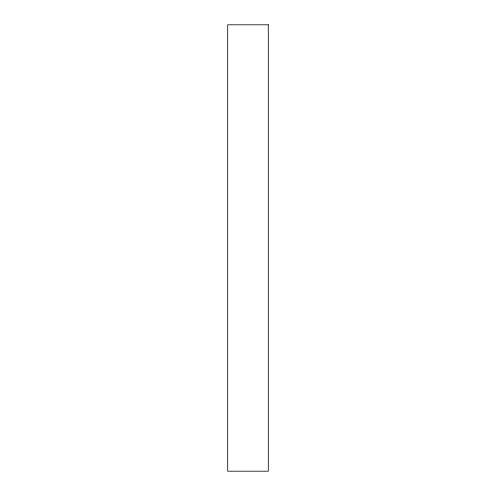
<?xml version="1.0" encoding="UTF-8"?>
<svg xmlns="http://www.w3.org/2000/svg" width="496" height="496" viewBox="0 0 496 496"><rect width="100%" height="100%" fill="white"/><g stroke="black" fill="none" stroke-linecap="round" stroke-linejoin="round"><path stroke-width="0.74" d="M268.293 24.8L227.707 24.8L227.707 471.2L268.293 471.2L268.293 24.8"/></g></svg>
